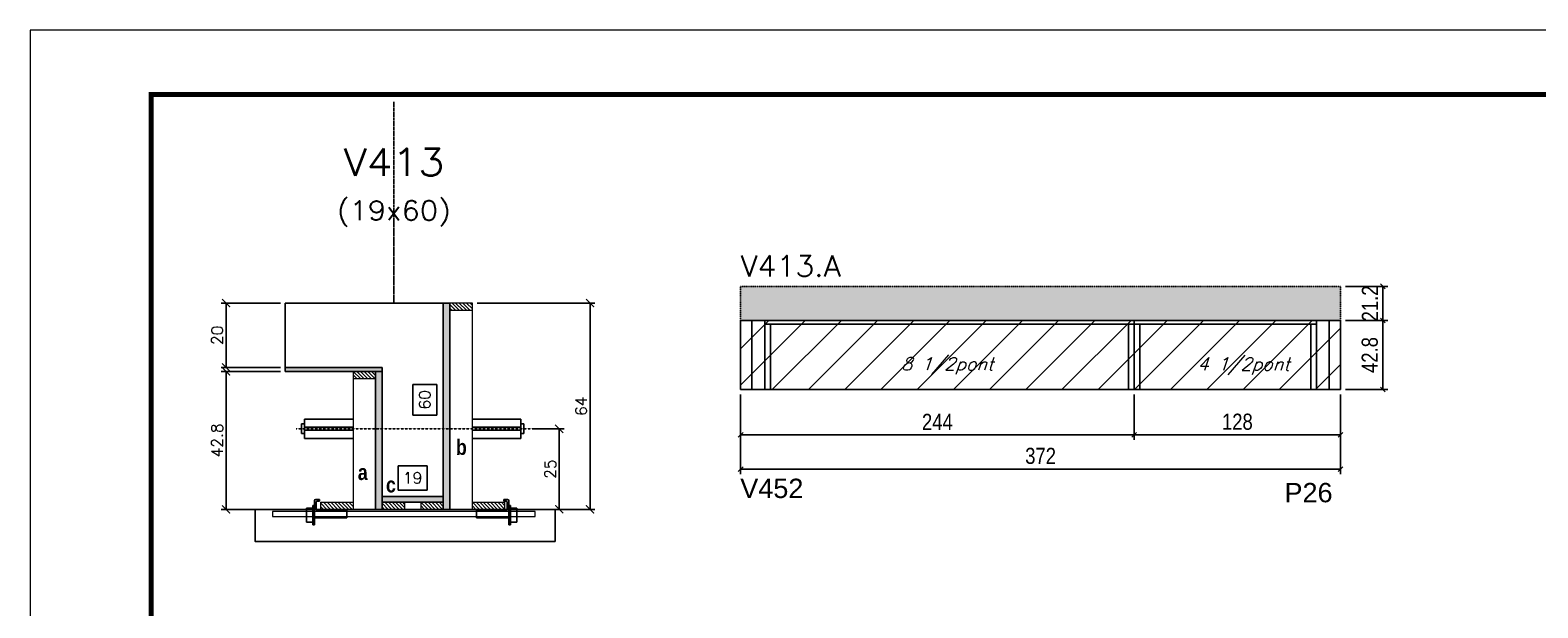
# Model space of a CAD drawing. Extents: x 137137 to 143418, y 10464 to 34486.
# Drawn here: x 138736 to 139671, y 31830 to 32189 of the extents above; entities that cross this region are included whole.
import ezdxf
from ezdxf.enums import TextEntityAlignment as Align

# ---------------------------------------------------------------- set-up
doc = ezdxf.new("R2010")
doc.units = 0
doc.linetypes.add('DASHED', pattern=[0.75, 0.5, -0.25])
doc.linetypes.add('HIDDEN', pattern=[0.375, 0.25, -0.125])
for name, color, linetype in [('5', 5, 'Continuous'), ('barrote', 251, 'Continuous'), ('COTA', 241, 'Continuous'), ('Cota Seção (2x)', 4, 'Continuous'), ('detalhes', 4, 'Continuous'), ('Painéis', 200, 'Continuous'), ('presilha', 1, 'Continuous'), ('Reaproveitamento', 251, 'Continuous'), ('SARR_2.2x7', 40, 'Continuous'), ('SARR_3.5x7', 81, 'Continuous'), ('TENSOR', 3, 'Continuous'), ('texto', 7, 'Continuous'), ('Texto de Titulo', 7, 'Continuous'), ('Texto Qtd Sarr', 242, 'Continuous')]:
    doc.layers.add(name, color=color, linetype=linetype)
for name, color, linetype, lineweight in [('CONCRETO', 251, 'Continuous', 25), ('Folhas', 255, 'Continuous', 9), ('Hachura', 251, 'Continuous', 9), ('Madeira', 126, 'Continuous', 18), ('SARRAFO DE PRESSAO', 251, 'DASHED', 9), ('SCO-___-LAJ', 2, 'Continuous', 0), ('Texto Seção', 7, 'Continuous', 15)]:
    doc.layers.add(name, color=color, linetype=linetype, lineweight=lineweight)
doc.styles.add('COTA TECNICA', font='techl___.ttf', dxfattribs={"height": 10})
doc.styles.add('REGUA-120', font='ROMANS.shx', dxfattribs={"height": 15})
doc.styles.add('Romans', font='romans.shx')
doc.styles.get("Standard").update_dxf_attribs({"font": 'arial.ttf'})
doc.styles.add('TECNICA', font='techb___.ttf', dxfattribs={"height": 10})
doc.dimstyles.new('Cota Seção (2x)', dxfattribs={"dimtxt": 7, "dimasz": 5, "dimexe": 3, "dimexo": 3, "dimgap": 2, "dimtad": 3, "dimdec": 1, "dimlfac": 0.5, "dimzin": 12, "dimdsep": 46, "dimtxsty": 'Romans', "dimblk": 'ARCHTICK', "dimcen": 0, "dimclrd": 4, "dimclre": 4, "dimclrt": 1, "dimadec": 1, "dimazin": 3, "dimtfac": 1, "dimtdec": 1, "dimtmove": 0, "dimatfit": 3, "dimldrblk": 'OBLIQUE', "dimfxl": 1, "dimtolj": 1, "dimtzin": 12, "dimarcsym": 0})
doc.dimstyles.new('Cota Seção interna', dxfattribs={"dimtxt": 7, "dimasz": 6, "dimexe": 0.18, "dimexo": 2, "dimgap": -4, "dimtad": 3, "dimdec": 1, "dimlfac": 0.5, "dimzin": 12, "dimdsep": 46, "dimtxsty": 'Romans', "dimblk": 'ARCHTICK', "dimcen": 0.09, "dimse1": 1, "dimse2": 1, "dimsd1": 1, "dimsd2": 1, "dimclrd": 180, "dimclre": 5, "dimclrt": 1, "dimadec": 0, "dimazin": 3, "dimtfac": 1, "dimtdec": 1, "dimtofl": 0, "dimtmove": 0, "dimatfit": 3, "dimldrblk": 'ARCHTICK', "dimfxl": 1, "dimtolj": 1, "dimtzin": 0, "dimarcsym": 0})
doc.dimstyles.new('PAINEL', dxfattribs={"dimtxt": 10, "dimasz": 3, "dimexe": 3, "dimexo": 3, "dimgap": 3, "dimtad": 1, "dimdec": 1, "dimzin": 12, "dimdsep": 46, "dimtxsty": 'COTA TECNICA', "dimblk1": 'OBLIQUE', "dimblk2": 'OBLIQUE', "dimsah": 1, "dimcen": 0.9, "dimclrd": 4, "dimclre": 4, "dimclrt": 240, "dimadec": 1, "dimazin": 3, "dimtfac": 1, "dimtdec": 1, "dimtmove": 0, "dimatfit": 3, "dimfxl": 1, "dimtolj": 1, "dimtzin": 12, "dimarcsym": 0})
pattern_1 = [(45, (6477.467, -1902.75), (-11.2253202, 11.2253202), [])]

# ---------------------------------------------------------------- blocks, each defined once
blk = doc.blocks.new('9999999999')
at = {"layer": 'Folhas'}
blk.add_lwpolyline([(98138.98, 34190.21), (99623.98, 34190.21), (99623.98, 35240.21), (98138.98, 35240.21)], close=True, dxfattribs=at)
at = {"layer": 'Folhas', "color": 30, "const_width": 3}
blk.add_lwpolyline([(98213.98, 34230.21), (99583.98, 34230.21), (99583.98, 35200.21), (98213.98, 35200.21)], close=True, dxfattribs=at)
blk = doc.blocks.new('titulo1')
at = {"layer": 'Defpoints', "color": 252, "linetype": 'HIDDEN', "ltscale": 2}
blk.add_line((0, 0), (0, 125), dxfattribs=at)
at = {"layer": 'Defpoints', "style": 'Romans', "oblique": 15}
blk.add_attdef('FOLHA', text='', height=10, dxfattribs=at).set_placement((0, 15.58), align=Align.MIDDLE_CENTER)
at = {"layer": 'Texto Qtd Sarr', "color": 3, "style": 'Romans', "oblique": 15}
for tag, height, p in [('TITULO', 17, (0, 71.45)), ('SEÇÃO', 12, (0, 41.55))]:
    blk.add_attdef(tag, text='', height=height, dxfattribs=at).set_placement(p, align=Align.MIDDLE_CENTER)
blk = doc.blocks.new('_ArchTick')
at = {"color": 0, "linetype": 'ByBlock', "const_width": 0.15}
blk.add_lwpolyline([(-0.5, -0.5), (0.5, 0.5)], dxfattribs=at)
blk = doc.blocks.new('*D212')
at = {"layer": 'COTA', "color": 4, "lineweight": -2, "transparency": 16777216}
for p, q in [((138890.98, 31976.84), (138854.26, 31976.84)), ((138857.26, 31891.22), (138857.26, 31976.84)), ((138908.58, 31891.22), (138854.26, 31891.22))]:
    blk.add_line(p, q, dxfattribs=at)
at = {"layer": 'Defpoints', "color": 0, "transparency": 16777216}
for p in [(138857.26, 31976.84), (138893.98, 31976.84), (138911.58, 31891.22)]:
    blk.add_point(p, dxfattribs=at)
at = {"layer": 'COTA', "color": 4, "lineweight": -2, "transparency": 16777216, "xscale": 5, "yscale": 5, "zscale": 5}
for p, rotation in [((138857.26, 31976.84), 90), ((138857.26, 31891.22), 270)]:
    blk.add_blockref('_ArchTick', p, dxfattribs=dict(at, rotation=rotation))
at = {"layer": 'COTA', "color": 1, "transparency": 16777216, "insert": (138851.76, 31934.03), "char_height": 7, "attachment_point": 5, "rotation": 90, "style": 'Romans'}
blk.add_mtext('\\A1;42.8', dxfattribs=at)
blk = doc.blocks.new('_Oblique')
at = {"color": 0, "linetype": 'ByBlock', "lineweight": -2}
blk.add_line((-0.5, -0.5), (0.5, 0.5), dxfattribs=at)
blk = doc.blocks.new('*D213')
at = {"layer": 'COTA', "color": 4, "lineweight": -2, "transparency": 16777216}
for p, q in [((138890.98, 32019.24), (138854.26, 32019.24)), ((138857.26, 31979.24), (138857.26, 32019.24)), ((138890.98, 31979.24), (138854.26, 31979.24))]:
    blk.add_line(p, q, dxfattribs=at)
at = {"layer": 'Defpoints', "color": 0, "transparency": 16777216}
for p in [(138857.26, 32019.24), (138893.98, 32019.24), (138893.98, 31979.24)]:
    blk.add_point(p, dxfattribs=at)
at = {"layer": 'COTA', "color": 4, "lineweight": -2, "transparency": 16777216, "xscale": 5, "yscale": 5, "zscale": 5}
for p, rotation in [((138857.26, 32019.24), 90), ((138857.26, 31979.24), 270)]:
    blk.add_blockref('_ArchTick', p, dxfattribs=dict(at, rotation=rotation))
at = {"layer": 'COTA', "color": 1, "transparency": 16777216, "insert": (138851.76, 31999.24), "char_height": 7, "attachment_point": 5, "rotation": 90, "style": 'Romans'}
blk.add_mtext('\\A1;20', dxfattribs=at)
blk = doc.blocks.new('*D214')
at = {"layer": 'Cota Seção (2x)', "color": 180, "lineweight": -2, "transparency": 16777216}
for p, q in [((138987.98, 31968.72), (138972.98, 31968.72)), ((138972.98, 31968.72), (138972.98, 31949.72)), ((138987.98, 31949.72), (138987.98, 31968.72)), ((138972.98, 31949.72), (138987.98, 31949.72))]:
    blk.add_line(p, q, dxfattribs=at)
at = {"layer": 'Defpoints', "color": 0, "transparency": 16777216}
for p in [(138953.98, 32019.22), (138991.98, 32019.22), (138953.98, 31899.22)]:
    blk.add_point(p, dxfattribs=at)
at = {"layer": 'Cota Seção (2x)', "color": 1, "transparency": 16777216, "insert": (138980.48, 31959.22), "char_height": 7, "attachment_point": 5, "rotation": 90, "style": 'Romans'}
blk.add_mtext('\\A1;60', dxfattribs=at)
blk = doc.blocks.new('PRESILHA METÁLICA 1')
at = {"layer": 'presilha'}
for p, q in [((6, 15.5), (7.5, 15.5)), ((6, -2.5), (6, 15.5)), ((7.5, 10.6), (7.5, 19.9)), ((7.5, 15.5), (7.5, -2.5)), ((12, 21), (8.6, 21)), ((9, 11.6), (9, 18.9)), ((12, 19.5), (9.6, 19.5)), ((12, 21), (12, 19.5)), ((0, 13), (6, 13)), ((0, 13), (0, 0)), ((6, 0), (0, 0)), ((6, 13), (6, 0)), ((37.5, 4.1), (7.5, 4.1)), ((37.5, 11), (9.6, 11)), ((37.5, 11), (37.5, 4.1)), ((7.5, -2.5), (6, -2.5))]:
    blk.add_line(p, q, dxfattribs=at)
for centre, radius, start, end in [((8.6, 19.9), 1.14, 90, 180), ((9.6, 18.9), 0.57, 90, 180), ((9.6, 11.6), 0.57, 180, 270)]:
    blk.add_arc(centre, radius, start, end, dxfattribs=at)
blk = doc.blocks.new('*D215')
at = {"layer": 'Cota Seção (2x)', "color": 180, "lineweight": -2, "transparency": 16777216}
for p, q in [((138981.98, 31918.22), (138963.98, 31918.22)), ((138963.98, 31918.22), (138963.98, 31903.22)), ((138981.98, 31903.22), (138981.98, 31918.22)), ((138963.98, 31903.22), (138981.98, 31903.22))]:
    blk.add_line(p, q, dxfattribs=at)
at = {"layer": 'Defpoints', "color": 0, "transparency": 16777216}
for p in [(138953.98, 31899.22), (138953.98, 31891.22), (138991.98, 31891.22)]:
    blk.add_point(p, dxfattribs=at)
at = {"layer": 'Cota Seção (2x)', "color": 1, "transparency": 16777216, "insert": (138972.98, 31910.72), "char_height": 7, "attachment_point": 5, "style": 'Romans'}
blk.add_mtext('\\A1;19', dxfattribs=at)
blk = doc.blocks.new('*D298')
at = {"layer": 'COTA', "color": 4, "lineweight": -2, "transparency": 16777216}
for p, q in [((139012.98, 32019.22), (139085.95, 32019.22)), ((139082.95, 32019.22), (139082.95, 31891.22)), ((139012.98, 31891.22), (139085.95, 31891.22))]:
    blk.add_line(p, q, dxfattribs=at)
at = {"layer": 'Defpoints', "color": 0, "transparency": 16777216}
for p in [(139009.98, 32019.22), (139009.98, 31891.22), (139082.95, 31891.22)]:
    blk.add_point(p, dxfattribs=at)
at = {"layer": 'COTA', "color": 4, "lineweight": -2, "transparency": 16777216, "xscale": 5, "yscale": 5, "zscale": 5}
for p, rotation in [((139082.95, 32019.22), 90), ((139082.95, 31891.22), 270)]:
    blk.add_blockref('_ArchTick', p, dxfattribs=dict(at, rotation=rotation))
at = {"layer": 'COTA', "color": 1, "transparency": 16777216, "insert": (139077.45, 31955.22), "char_height": 7, "attachment_point": 5, "rotation": 90, "style": 'Romans'}
blk.add_mtext('\\A1;64', dxfattribs=at)
blk = doc.blocks.new('*D299')
at = {"layer": 'COTA', "color": 4, "linetype": 'ByBlock', "lineweight": -2, "transparency": 16777216}
for p, q in [((139176.31, 31962.59), (139176.31, 31934.43)), ((139420.31, 31962.59), (139420.31, 31934.43)), ((139176.31, 31937.43), (139420.31, 31937.43))]:
    blk.add_line(p, q, dxfattribs=at)
at = {"layer": 'Defpoints', "color": 0, "linetype": 'ByBlock', "transparency": 16777216}
for p in [(139176.31, 31965.59), (139420.31, 31965.59), (139420.31, 31937.43)]:
    blk.add_point(p, dxfattribs=at)
at = {"layer": 'COTA', "color": 4, "linetype": 'ByBlock', "lineweight": -2, "transparency": 16777216, "xscale": 3, "yscale": 3, "zscale": 3, "rotation": 180}
blk.add_blockref('_Oblique', (139176.31, 31937.43), dxfattribs=at)
at = {"layer": 'COTA', "color": 4, "linetype": 'ByBlock', "lineweight": -2, "transparency": 16777216, "xscale": 3, "yscale": 3, "zscale": 3}
blk.add_blockref('_Oblique', (139420.31, 31937.43), dxfattribs=at)
at = {"layer": 'COTA', "color": 240, "linetype": 'ByBlock', "transparency": 16777216, "insert": (139298.31, 31945.51), "char_height": 10, "attachment_point": 5, "style": 'COTA TECNICA'}
blk.add_mtext('\\A1;244', dxfattribs=at)
blk = doc.blocks.new('*D300')
at = {"layer": 'COTA', "color": 4, "linetype": 'ByBlock', "lineweight": -2, "transparency": 16777216}
for p, q in [((139420.31, 31962.59), (139420.31, 31934.43)), ((139548.31, 31962.59), (139548.31, 31934.43)), ((139420.31, 31937.43), (139548.31, 31937.43))]:
    blk.add_line(p, q, dxfattribs=at)
at = {"layer": 'Defpoints', "color": 0, "linetype": 'ByBlock', "transparency": 16777216}
for p in [(139420.31, 31965.59), (139548.31, 31965.59), (139548.31, 31937.43)]:
    blk.add_point(p, dxfattribs=at)
at = {"layer": 'COTA', "color": 4, "linetype": 'ByBlock', "lineweight": -2, "transparency": 16777216, "xscale": 3, "yscale": 3, "zscale": 3, "rotation": 180}
blk.add_blockref('_Oblique', (139420.31, 31937.43), dxfattribs=at)
at = {"layer": 'COTA', "color": 4, "linetype": 'ByBlock', "lineweight": -2, "transparency": 16777216, "xscale": 3, "yscale": 3, "zscale": 3}
blk.add_blockref('_Oblique', (139548.31, 31937.43), dxfattribs=at)
at = {"layer": 'COTA', "color": 240, "linetype": 'ByBlock', "transparency": 16777216, "insert": (139484.31, 31945.53), "char_height": 10, "attachment_point": 5, "style": 'COTA TECNICA'}
blk.add_mtext('\\A1;128', dxfattribs=at)
blk = doc.blocks.new('*D301')
at = {"layer": 'COTA', "color": 4, "linetype": 'ByBlock', "lineweight": -2, "transparency": 16777216}
for p, q in [((139551.31, 32008.39), (139577.54, 32008.39)), ((139574.54, 32008.39), (139574.54, 31965.59)), ((139551.31, 31965.59), (139577.54, 31965.59))]:
    blk.add_line(p, q, dxfattribs=at)
at = {"layer": 'Defpoints', "color": 0, "linetype": 'ByBlock', "transparency": 16777216}
for p in [(139548.31, 32008.39), (139548.31, 31965.59), (139574.54, 31965.59)]:
    blk.add_point(p, dxfattribs=at)
at = {"layer": 'COTA', "color": 4, "linetype": 'ByBlock', "lineweight": -2, "transparency": 16777216, "xscale": 3, "yscale": 3, "zscale": 3}
for p, rotation in [((139574.54, 32008.39), 90), ((139574.54, 31965.59), 270)]:
    blk.add_blockref('_Oblique', p, dxfattribs=dict(at, rotation=rotation))
at = {"layer": 'COTA', "color": 240, "linetype": 'ByBlock', "transparency": 16777216, "insert": (139566.45, 31986.99), "char_height": 10, "attachment_point": 5, "rotation": 90, "style": 'COTA TECNICA'}
blk.add_mtext('\\A1;42.8', dxfattribs=at)
blk = doc.blocks.new('*D302')
at = {"layer": 'COTA', "color": 4, "linetype": 'ByBlock', "lineweight": -2, "transparency": 16777216}
for p, q in [((139551.31, 32029.59), (139577.54, 32029.59)), ((139574.54, 32008.39), (139574.54, 32029.59)), ((139551.31, 32008.39), (139577.54, 32008.39))]:
    blk.add_line(p, q, dxfattribs=at)
at = {"layer": 'Defpoints', "color": 0, "linetype": 'ByBlock', "transparency": 16777216}
for p in [(139548.31, 32029.59), (139574.54, 32029.59), (139548.31, 32008.39)]:
    blk.add_point(p, dxfattribs=at)
at = {"layer": 'COTA', "color": 4, "linetype": 'ByBlock', "lineweight": -2, "transparency": 16777216, "xscale": 3, "yscale": 3, "zscale": 3}
for p, rotation in [((139574.54, 32029.59), 90), ((139574.54, 32008.39), 270)]:
    blk.add_blockref('_Oblique', p, dxfattribs=dict(at, rotation=rotation))
at = {"layer": 'COTA', "color": 240, "linetype": 'ByBlock', "transparency": 16777216, "insert": (139566.48, 32018.99), "char_height": 10, "attachment_point": 5, "rotation": 90, "style": 'COTA TECNICA'}
blk.add_mtext('\\A1;21.2', dxfattribs=at)
blk = doc.blocks.new('*D231')
at = {"layer": 'COTA', "color": 4, "lineweight": -2, "transparency": 16777216}
for p, q in [((139048.28, 31941.19), (139066.84, 31941.19)), ((139063.84, 31941.19), (139063.84, 31891.22)), ((139048.28, 31891.22), (139066.84, 31891.22))]:
    blk.add_line(p, q, dxfattribs=at)
at = {"layer": 'Defpoints', "color": 0, "transparency": 16777216}
for p in [(139045.28, 31941.19), (139045.28, 31891.22), (139063.84, 31891.22)]:
    blk.add_point(p, dxfattribs=at)
at = {"layer": 'COTA', "color": 4, "lineweight": -2, "transparency": 16777216, "xscale": 5, "yscale": 5, "zscale": 5}
for p, rotation in [((139063.84, 31941.19), 90), ((139063.84, 31891.22), 270)]:
    blk.add_blockref('_ArchTick', p, dxfattribs=dict(at, rotation=rotation))
at = {"layer": 'COTA', "color": 1, "transparency": 16777216, "insert": (139058.34, 31916.2), "char_height": 7, "attachment_point": 5, "rotation": 90, "style": 'Romans'}
blk.add_mtext('\\A1;25', dxfattribs=at)
blk = doc.blocks.new('*D351')
at = {"layer": 'COTA', "color": 4, "linetype": 'ByBlock', "lineweight": -2, "transparency": 16777216}
for p, q in [((139176.31, 31962.59), (139176.31, 31913.12)), ((139548.31, 31962.59), (139548.31, 31913.12)), ((139176.31, 31916.12), (139548.31, 31916.12))]:
    blk.add_line(p, q, dxfattribs=at)
at = {"layer": 'Defpoints', "color": 0, "linetype": 'ByBlock', "transparency": 16777216}
for p in [(139176.31, 31965.59), (139548.31, 31965.59), (139548.31, 31916.12)]:
    blk.add_point(p, dxfattribs=at)
at = {"layer": 'COTA', "color": 4, "linetype": 'ByBlock', "lineweight": -2, "transparency": 16777216, "xscale": 3, "yscale": 3, "zscale": 3, "rotation": 180}
blk.add_blockref('_Oblique', (139176.31, 31916.12), dxfattribs=at)
at = {"layer": 'COTA', "color": 4, "linetype": 'ByBlock', "lineweight": -2, "transparency": 16777216, "xscale": 3, "yscale": 3, "zscale": 3}
blk.add_blockref('_Oblique', (139548.31, 31916.12), dxfattribs=at)
at = {"layer": 'COTA', "color": 240, "linetype": 'ByBlock', "transparency": 16777216, "insert": (139362.31, 31924.34), "char_height": 10, "attachment_point": 5, "style": 'COTA TECNICA'}
blk.add_mtext('\\A1;372', dxfattribs=at)

msp = doc.modelspace()

# ---------------------------------------------------------------- hatches: boundary and pattern name
at = {"layer": 'COTA', "linetype": 'DASHED', "ltscale": 0.3}
h = msp.add_hatch(dxfattribs=at)
h.set_pattern_fill('AR-CONC', color=256, scale=0.03)
h.set_pattern_definition([(50, (6477.467, -1486.9113), (5.46554007, -0.47817257), [0.5715, -6.2865]), (355, (6477.467, -1486.9113), (-1.05730264, 5.73170536), [0.4572, -5.02921753]), (100.4514447, (6477.9223, -1486.951), (4.40823741, 5.25353256), [0.48570026, -5.34270734]), (46.1842, (6477.467, -1485.387), (8.13237123, -1.26126984), [0.85725, -9.42975]), (96.6355576, (6478.1446, -1485.4924), (7.122124, 7.42278374), [0.7285507, -8.01406824]), (351.184151, (6477.467, -1485.387), (7.122124, 7.42278374), [0.685799, -7.54379196]), (21, (6478.229, -1485.7683), (4.54843174, -3.06795595), [0.5715, -6.2865]), (326, (6478.229, -1485.7683), (1.85406085, 5.52563898), [0.4572, -5.0292]), (71.451445, (6478.608, -1486.024), (6.40249258, 2.45768307), [0.48570026, -5.34269813]), (37.5, (6477.4669, -1486.9113), (0.092658098, 2.536651166), [0, -4.96824, 0, -5.1054, 0, -5.04825]), (7.5, (6477.4669, -1486.9113), (2.004589875, 3.005417245), [0, -2.91084, 0, -4.85394, 0, -1.92405]), (327.5, (6475.7676, -1486.9113), (4.067717855, -0.17186232), [0, -1.905, 0, -5.9436, 0, -7.8867]), (317.5, (6475.0056, -1486.9113), (4.44387544, 0.76279473), [0, -2.4765, 0, -3.94716, 0, -5.6007])])
h.paths.add_polyline_path([(139548.31, 32008.39), (139548.31, 32029.59), (139176.31, 32029.59), (139176.31, 32008.39)])
at = {"layer": 'Hachura'}
h = msp.add_hatch(color=256, dxfattribs=at)
h.dxf.hatch_style = 1
h.paths.add_polyline_path([(138991.98, 32019.22), (138995.98, 32019.22), (138995.98, 31891.22), (138991.98, 31891.22)])
h = msp.add_hatch(dxfattribs=at)
h.set_pattern_fill('ANSI31', color=256, scale=0.5, angle=270, style=0)
h.set_pattern_definition([(315, (161841.7963, 23711.575), (1.12253202, 1.12253202), [])])
h.paths.add_polyline_path([(139009.98, 32014.82), (139009.98, 32019.22), (138995.98, 32019.22), (138995.98, 32014.82)])
h = msp.add_hatch(color=256, dxfattribs=at)
h.dxf.hatch_style = 1
h.paths.add_polyline_path([(138953.98, 31976.84), (138953.98, 31979.24), (138893.98, 31979.24), (138893.98, 31976.84)])
h = msp.add_hatch(dxfattribs=at)
h.set_pattern_fill('ANSI31', color=256, scale=0.5, angle=270, style=0)
h.set_pattern_definition([(315, (161901.7963, 23669.2007), (1.12253202, 1.12253202), [])])
h.paths.add_polyline_path([(138949.98, 31972.44), (138949.98, 31976.84), (138935.98, 31976.84), (138935.98, 31972.44)])
h = msp.add_hatch(color=256, dxfattribs=at)
h.dxf.hatch_style = 1
h.paths.add_polyline_path([(138949.98, 31976.84), (138953.98, 31976.84), (138953.98, 31891.22), (138949.98, 31891.22)])
h = msp.add_hatch(color=256, dxfattribs=at)
h.dxf.hatch_style = 1
h.paths.add_polyline_path([(138991.98, 31895.62), (138991.98, 31899.22), (138953.98, 31899.22), (138953.98, 31895.62)])
h = msp.add_hatch(dxfattribs=at)
h.set_pattern_fill('ANSI31', color=256, scale=0.5, angle=270, style=0)
h.set_pattern_definition([(315, (161901.7963, 23661.575), (1.12253202, 1.12253202), [])])
h.paths.add_polyline_path([(138915.98, 31891.22), (138915.98, 31895.62), (138935.98, 31895.62), (138935.98, 31891.22)])
h = msp.add_hatch(dxfattribs=at)
h.set_pattern_fill('ANSI31', color=256, scale=0.5, angle=270, style=0)
h.set_pattern_definition([(315, (161910.5963, 23661.575), (1.12253202, 1.12253202), [])])
h.paths.add_polyline_path([(138953.98, 31891.22), (138953.98, 31895.62), (138967.98, 31895.62), (138967.98, 31891.22)])
h = msp.add_hatch(dxfattribs=at)
h.set_pattern_fill('ANSI31', color=256, scale=0.5, angle=270, style=0)
h.set_pattern_definition([(315, (161910.5984, 23661.575), (1.12253202, 1.12253202), [])])
h.paths.add_polyline_path([(138991.98, 31891.22), (138991.98, 31895.62), (138977.98, 31895.62), (138977.98, 31891.22)])
h = msp.add_hatch(dxfattribs=at)
h.set_pattern_fill('ANSI31', color=256, scale=0.5, angle=270, style=0)
h.set_pattern_definition([(315, (161807.7963, 23661.575), (1.12253202, 1.12253202), [])])
h.paths.add_polyline_path([(139009.98, 31891.22), (139009.98, 31895.62), (139029.98, 31895.62), (139029.98, 31891.22)])
at = {"layer": 'Reaproveitamento', "linetype": 'ByBlock'}
h = msp.add_hatch(dxfattribs=at)
h.set_pattern_fill('ANSI31', color=256, scale=5)
h.set_pattern_definition(pattern_1)
h.paths.add_polyline_path([(139420.31, 31965.59), (139420.31, 32008.39), (139176.31, 32008.39), (139176.31, 31965.59)])
h.paths.add_polyline_path([(139268.05, 31972.18), (139335.67, 31972.18), (139341.17, 31988.15), (139273.55, 31988.15)], flags=24)
h = msp.add_hatch(dxfattribs=at)
h.set_pattern_fill('ANSI31', color=256, scale=5)
h.set_pattern_definition(pattern_1)
h.paths.add_polyline_path([(139420.31, 32008.39), (139420.31, 31965.59), (139548.31, 31965.59), (139548.31, 32008.39)])
h.paths.add_polyline_path([(139451.58, 31972.14), (139519.2, 31972.14), (139524.7, 31988.11), (139457.08, 31988.11)], flags=24)

# ---------------------------------------------------------------- linework, layer by layer
at = {"ltscale": 3}
for p, q in [((138903.98, 31944.27), (138903.98, 31938.27)), ((138903.98, 31944.27), (138905.98, 31944.27)), ((138905.98, 31947.27), (138905.98, 31935.27)), ((138905.98, 31947.27), (138935.98, 31947.27)), ((139039.98, 31947.27), (139009.98, 31947.27)), ((139039.98, 31947.27), (139039.98, 31935.27)), ((139039.98, 31944.27), (139041.98, 31944.27)), ((139041.98, 31944.27), (139041.98, 31938.27)), ((138905.98, 31938.27), (138903.98, 31938.27)), ((138935.98, 31942.27), (138905.98, 31942.27)), ((138935.98, 31940.27), (138905.98, 31940.27)), ((138905.98, 31935.27), (138935.98, 31935.27)), ((139009.98, 31942.27), (139039.98, 31942.27)), ((139009.98, 31940.27), (139039.98, 31940.27)), ((139039.98, 31935.27), (139009.98, 31935.27)), ((139039.98, 31938.27), (139041.98, 31938.27))]:
    msp.add_line(p, q, dxfattribs=at)
at = {"layer": 'barrote'}
msp.add_lwpolyline([(139061.34, 31871.22), (138875.37, 31871.22), (138875.37, 31891.22), (139061.34, 31891.22)], close=True, dxfattribs=at)
at = {"layer": 'CONCRETO'}
for p, q in [((138953.98, 32019.24), (138893.98, 32019.24)), ((138953.98, 32019.22), (138953.98, 32019.22))]:
    msp.add_line(p, q, dxfattribs=at)
msp.add_lwpolyline([(138953.98, 32019.22), (138953.98, 32019.22), (138991.98, 32019.22), (138991.98, 31895.62), (138991.98, 31895.62), (138991.98, 31899.22), (138953.98, 31899.22), (138953.98, 31979.24), (138893.98, 31979.24), (138893.98, 32019.24)], dxfattribs=at)
at = {"layer": 'COTA', "linetype": 'DASHED', "ltscale": 0.3}
for p, q in [((139176.31, 32029.59), (139548.31, 32029.59)), ((139176.31, 32029.59), (139176.31, 32008.39)), ((139548.31, 32029.59), (139548.31, 32008.39))]:
    msp.add_line(p, q, dxfattribs=at)
at = {"layer": 'Madeira'}
for points in [[(139009.98, 32014.82), (139009.98, 32019.22), (138995.98, 32019.22), (138995.98, 32014.82)], [(139009.98, 32019.22), (138995.98, 32019.22), (138995.98, 31891.22), (139009.98, 31891.22)], [(138949.98, 31972.44), (138949.98, 31976.84), (138935.98, 31976.84), (138935.98, 31972.44)], [(138949.98, 31976.84), (138935.98, 31976.84), (138935.98, 31891.22), (138949.98, 31891.22)], [(138915.98, 31891.22), (138915.98, 31895.62), (138935.98, 31895.62), (138935.98, 31891.22)], [(138953.98, 31891.22), (138953.98, 31895.62), (138967.98, 31895.62), (138967.98, 31891.22)], [(138991.98, 31891.22), (138991.98, 31895.62), (138977.98, 31895.62), (138977.98, 31891.22)], [(139009.98, 31891.22), (139009.98, 31895.62), (139029.98, 31895.62), (139029.98, 31891.22)]]:
    msp.add_lwpolyline(points, close=True, dxfattribs=at)
at = {"layer": 'Painéis', "linetype": 'ByBlock'}
for p, q in [((139176.31, 32008.39), (139548.31, 32008.39)), ((139176.31, 32008.39), (139176.31, 31965.59)), ((139420.31, 32008.39), (139420.31, 31965.59)), ((139548.31, 32008.39), (139548.31, 31965.59)), ((139176.31, 31965.59), (139548.31, 31965.59))]:
    msp.add_line(p, q, dxfattribs=at)
at = {"layer": 'Painéis'}
for points in [[(138991.98, 32019.22), (138995.98, 32019.22), (138995.98, 31891.22), (138991.98, 31891.22)], [(138953.98, 31976.84), (138953.98, 31979.24), (138893.98, 31979.24), (138893.98, 31976.84)], [(138949.98, 31976.84), (138953.98, 31976.84), (138953.98, 31891.22), (138949.98, 31891.22)], [(138991.98, 31895.62), (138991.98, 31899.22), (138953.98, 31899.22), (138953.98, 31895.62)]]:
    msp.add_lwpolyline(points, close=True, dxfattribs=at)
at = {"layer": 'SARR_2.2x7', "linetype": 'Continuous', "ltscale": 50}
for p, q in [((139183.31, 32008.39), (139183.31, 31965.59)), ((139191.31, 32006.19), (139420.31, 32006.19)), ((139420.31, 32006.19), (139533.31, 32006.19)), ((139541.31, 32008.39), (139541.31, 31965.59))]:
    msp.add_line(p, q, dxfattribs=at)
at = {"layer": 'SARR_3.5x7'}
for p, q in [((139191.31, 32008.39), (139191.31, 31965.59)), ((139194.81, 32006.19), (139194.81, 31965.59)), ((139416.81, 32006.19), (139416.81, 31965.59)), ((139423.81, 32006.19), (139423.81, 31965.59)), ((139529.81, 32006.19), (139529.81, 31965.59)), ((139533.31, 32008.39), (139533.31, 31965.59))]:
    msp.add_line(p, q, dxfattribs=at)
at = {"layer": 'SCO-___-LAJ', "color": 1}
msp.add_lwpolyline([(139048.84, 31889.89), (138886.04, 31889.89), (138886.04, 31886.69), (139048.84, 31886.69)], close=True, dxfattribs=at)
at = {"layer": 'TENSOR', "linetype": 'HIDDEN', "ltscale": 0.5}
msp.add_line((139057.98, 31941.27), (138900.67, 31941.27), dxfattribs=at)

# ---------------------------------------------------------------- block references
at = {"layer": 'presilha', "yscale": 0.6666666666666666, "zscale": 0.6666666666666666}
for p, xscale in [((138907.11, 31883.25), 0.6666666666666666), ((139037.56, 31883.25), -0.6666666666666666)]:
    msp.add_blockref('PRESILHA METÁLICA 1', p, dxfattribs=dict(at, xscale=xscale))
at = {"layer": 'SARRAFO DE PRESSAO', "color": 6, "linetype": 'ByBlock'}
msp.add_blockref('9999999999', (40596.81, -3051.58), dxfattribs=at)
at = {"layer": 'Texto Seção'}
ref = msp.add_blockref('titulo1', (138961.3, 32019.22), dxfattribs=at)
ref.add_attrib('TITULO', 'V413', dxfattribs={"layer": 'Texto de Titulo', "color": 7, "height": 17, "style": 'Romans', "width": 1.1}).set_placement((138961.3, 32106.72), align=Align.MIDDLE_CENTER)
ref.add_attrib('SEÇÃO', '(19x60)', dxfattribs={"layer": 'Texto de Titulo', "color": 7, "height": 12, "style": 'Romans', "width": 1.1}).set_placement((138961.3, 32076.72), align=Align.MIDDLE_CENTER)

# ---------------------------------------------------------------- texts
at = {"layer": '5', "linetype": 'Continuous'}
for s, p in [('V452', (139176.09, 31898.24)), ('P26', (139513.53, 31895.61))]:
    msp.add_text(s, height=12, rotation=0.00004, dxfattribs=at).set_placement(p)
at = {"layer": 'detalhes', "style": 'TECNICA'}
for s, p in [('b', (138999.81, 31925.03)), ('a', (138938.98, 31909.41)), ('c', (138956.4, 31901.71))]:
    msp.add_text(s, height=9.6, dxfattribs=at).set_placement(p)
at = {"layer": 'texto', "color": 2, "char_height": 8, "attachment_point": 5, "style": 'Romans'}
for s, insert in [('{\\Q19;\\C256;8 1/2pont}', (139304.42, 31980.17)), ('{\\Q19;\\C256;4 1/2pont}', (139488.15, 31980.13))]:
    msp.add_mtext(s, dxfattribs=dict(at, insert=insert))
at = {"layer": 'Texto Seção', "style": 'REGUA-120', "width": 1.05}
msp.add_text('V413.A', height=13, dxfattribs=at).set_placement((139176.31, 32035.78))

# ---------------------------------------------------------------- dimensions: what is measured, and where the dimension line sits
at = {"layer": 'COTA', "linetype": 'ByBlock'}
dim = msp.add_linear_dim(base=(139574.54, 32029.59), p1=(139548.31, 32008.39), p2=(139548.31, 32029.59), angle=90, dimstyle='PAINEL', dxfattribs=at)
dim.commit()
dim.dimension.update_dxf_attribs({"geometry": '*D302', "text_midpoint": (139574.54, 32018.99), "dimtype": 160})
at = {"layer": 'COTA'}
for base, p1, p2, picture, middle in [((138857.26, 32019.24), (138893.98, 31979.24), (138893.98, 32019.24), '*D213', (138851.76, 31999.24)), ((139082.95, 31891.22), (139009.98, 32019.22), (139009.98, 31891.22), '*D298', (139077.45, 31955.22)), ((138857.26, 31976.84), (138911.58, 31891.22), (138893.98, 31976.84), '*D212', (138851.76, 31934.03)), ((139063.84, 31891.22), (139045.28, 31941.19), (139045.28, 31891.22), '*D231', (139058.34, 31916.2))]:
    dim = msp.add_linear_dim(base=base, p1=p1, p2=p2, angle=90, dimstyle='Cota Seção (2x)', dxfattribs=at)
    dim.commit()
    dim.dimension.update_dxf_attribs({"geometry": picture, "text_midpoint": middle})
at = {"layer": 'COTA', "linetype": 'ByBlock'}
dim = msp.add_linear_dim(base=(139574.54, 31965.59), p1=(139548.31, 32008.39), p2=(139548.31, 31965.59), angle=90, dimstyle='PAINEL', dxfattribs=at)
dim.commit()
dim.dimension.update_dxf_attribs({"geometry": '*D301', "text_midpoint": (139566.45, 31986.99)})
for base, p2, picture, middle in [((139420.31, 31937.43), (139420.31, 31965.59), '*D299', (139298.31, 31945.51)), ((139548.31, 31916.12), (139548.31, 31965.59), '*D351', (139362.31, 31924.34))]:
    dim = msp.add_linear_dim(base=base, p1=(139176.31, 31965.59), p2=p2, dimstyle='PAINEL', dxfattribs=at)
    dim.commit()
    dim.dimension.update_dxf_attribs({"geometry": picture, "text_midpoint": middle})
dim = msp.add_linear_dim(base=(139548.31, 31937.43), p1=(139420.31, 31965.59), p2=(139548.31, 31965.59), dimstyle='PAINEL', override={"dimtmove": 1}, dxfattribs=at)
dim.commit()
dim.dimension.update_dxf_attribs({"geometry": '*D300', "text_midpoint": (139484.31, 31945.53)})
at = {"layer": 'Cota Seção (2x)'}
dim = msp.add_linear_dim(base=(138991.98, 32019.22), p1=(138953.98, 31899.22), p2=(138953.98, 32019.22), angle=90, dimstyle='Cota Seção interna', dxfattribs=at)
dim.commit()
dim.dimension.update_dxf_attribs({"geometry": '*D214', "text_midpoint": (138991.98, 31959.22), "dimtype": 160})
dim = msp.add_linear_dim(base=(138953.98, 31899.22), p1=(138991.98, 31891.22), p2=(138953.98, 31891.22), angle=180, dimstyle='Cota Seção interna', dxfattribs=at)
dim.commit()
dim.dimension.update_dxf_attribs({"geometry": '*D215', "text_midpoint": (138972.98, 31910.72)})

doc.saveas('drawing.dxf')
